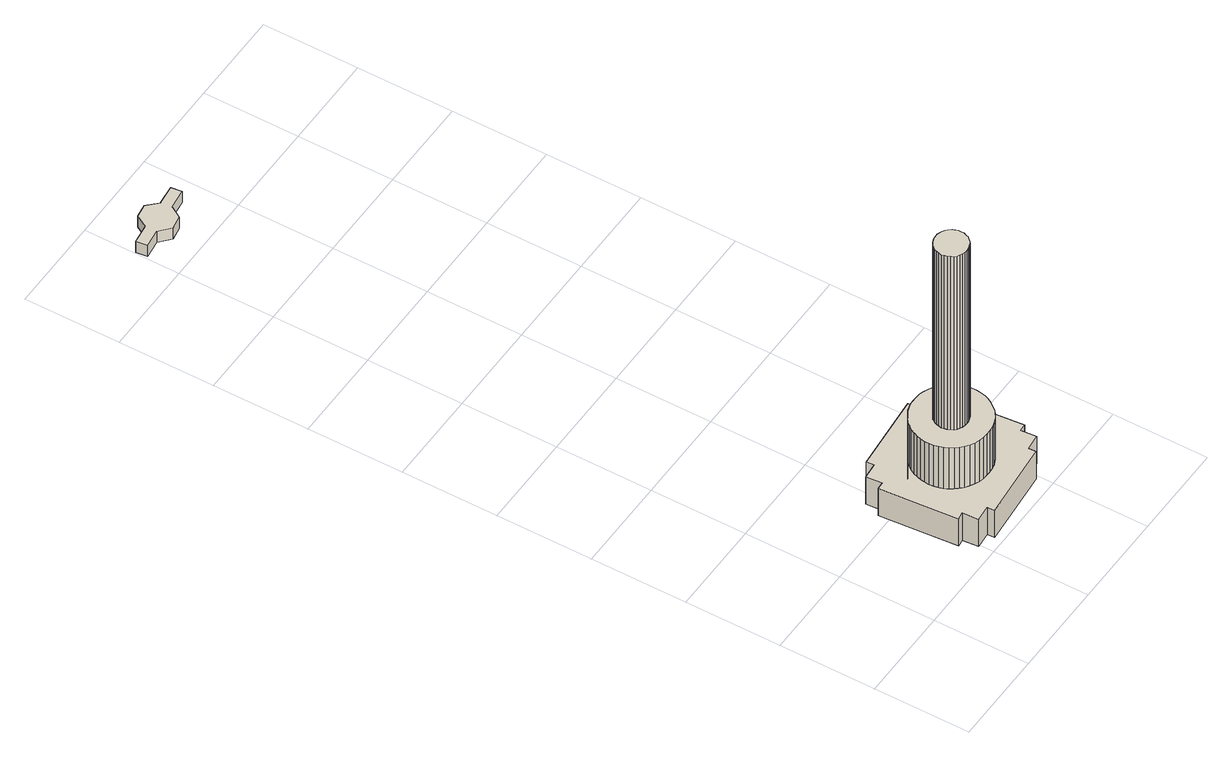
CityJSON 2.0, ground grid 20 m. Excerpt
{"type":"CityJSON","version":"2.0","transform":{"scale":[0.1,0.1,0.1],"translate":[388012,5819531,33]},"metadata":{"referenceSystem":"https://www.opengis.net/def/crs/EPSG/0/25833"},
"CityObjects":{
"building1":{"type":"Building","attributes":{"name":"Siegessäule","Gemeindeschluessel":"11000001","function":"31001_3030"},"address":[{"country":"Germany","locality":"Berlin","thoroughfareNumber":"1","thoroughfareName":"Großer Stern"}],"children":["building1-1","building1-2","building1-3"]},
"building1-1":{"type":"BuildingPart","attributes":{"BezugspunktDach":"2200","measuredHeight":17.68,"storeysAboveGround":5},"parents":["building1"],"geometry":[{"type":"MultiSurface","lod":"1","boundaries":[[[0,1,2,3,4,5,6,7,8,9,10,11,12,13,14,15,16,17,18,19,20,21,22,23,24,25,26,27,28,29,30,31,32,33,34,35,36,37,38,39,40,41,42,43,44,45,46,47,48,49],[50,51,52,53,54,55,56,57,58,59,60,61,62,63,64,65,66,67,68,69,70,71,72,73,74,75,76,77,78,79,80,81,82,83,84,85]],[[86,87,88,89,90,91,92,93,94,95,96,97,98,99,100,101,102,103,104,105,106,107,108,109,110,111,112,113,114,115,116,117,118,119,120,121,122,123,124,125,126,127,128,129,130,131,132,133,134,135],[136,137,138,139,140,141,142,143,144,145,146,147,148,149,150,151,152,153,154,155,156,157,158,159,160,161,162,163,164,165,166,167,168,169,170,171]],[[172,173,135,49,48]],[[87,174,172,48,47]],[[88,175,174,47,46]],[[176,175,46,45]],[[90,177,176,45,44]],[[178,177,44,43]],[[92,179,178,43,42]],[[93,180,179,42,41]],[[94,181,180,41,40]],[[182,181,40,39]],[[96,183,182,39,38]],[[97,184,183,96,38,37]],[[185,184,97,37,36]],[[99,186,185,187,36,35]],[[100,188,186,35,34]],[[189,188,190,34,33]],[[191,189,33,32]],[[192,191,32,31]],[[104,193,192,31,30]],[[105,194,193,104,30,29]],[[195,194,105,29,28]],[[196,195,28,27]],[[108,197,196,107,27,26]],[[198,197,199,26,25]],[[200,198,109,25,24]],[[201,200,24,23]],[[112,202,201,23,22]],[[113,203,202,22,21]],[[114,204,203,21,20]],[[115,205,204,206,20,19]],[[207,205,115,19,18]],[[208,209,207,116,18,17]],[[118,210,209,17,16]],[[119,211,210,16,15]],[[120,212,211,15,14]],[[213,212,14,13]],[[214,213,215,13,12]],[[123,216,214,12,11]],[[124,217,216,11,10]],[[218,217,124,10,9]],[[219,218,9,8]],[[220,219,126,8,7]],[[221,220,222,7,6]],[[223,221,6,5]],[[130,224,223,5,4]],[[225,224,4,3]],[[226,225,3,2]],[[227,226,2,1]],[[134,228,227,133,1,0]],[[135,173,228,134,0,49]],[[138,137,138,82]],[[140,80,140,141]],[[141,229,141,142]],[[144,143,77,143,144,76]],[[145,230,145,146]],[[146,231,146,147]],[[149,148,149,71]],[[151,150,151,69]],[[154,153,154,66]],[[157,156,157,63]],[[158,157,158,62]],[[160,159,61,159,160,60]],[[161,160,161,59]],[[161,232,161,162]],[[164,163,57,163,164,56]],[[165,164,56,164,165,55]],[[165,233,165,166]],[[167,166,167,53]],[[167,53,167,168]],[[86,135,173,172]],[[86,172,174,87]],[[87,174,175,88]],[[89,88,175,176]],[[89,176,177,90]],[[91,90,177,178]],[[91,234,178,179,92]],[[92,179,180,93]],[[93,180,181,94]],[[95,94,181,182]],[[95,235,182,183,96]],[[96,183,184,97]],[[98,97,184,185]],[[98,187,185,186,99]],[[99,186,188,100]],[[236,101,100,190,188,189]],[[102,101,189,191]],[[237,103,102,191,192]],[[103,192,193,104]],[[104,193,194,105]],[[106,105,194,195]],[[107,106,195,196]],[[107,196,197,108]],[[109,108,199,197,198]],[[110,109,198,200]],[[111,110,200,201]],[[111,201,202,112]],[[112,238,202,203,113]],[[113,203,204,114]],[[114,206,204,205,115]],[[116,115,205,207]],[[117,116,207,209,208]],[[117,239,209,210,118]],[[118,210,211,119]],[[119,211,212,120]],[[121,120,212,213]],[[240,122,121,215,213,214]],[[122,214,216,123]],[[123,216,217,124]],[[125,124,217,218]],[[241,126,125,218,219]],[[242,127,126,219,220]],[[243,128,127,222,220,221]],[[129,128,221,223]],[[129,223,224,130]],[[131,130,244,224,225]],[[245,132,131,225,226]],[[133,132,246,226,227]],[[133,227,228,134]],[[134,228,173,135]],[[136,171,85,84]],[[137,136,84,83]],[[247,83,82,138,137]],[[139,138,82,81]],[[140,139,81,80]],[[141,140,80,79]],[[142,141,229,79,78]],[[143,142,78,77]],[[145,144,76,75]],[[146,145,230,75,74]],[[147,146,231,74,73]],[[148,147,73,72]],[[72,71,149,148]],[[150,149,248,71,70]],[[70,69,151,150]],[[152,151,69,68]],[[153,152,68,67]],[[249,67,66,154,153]],[[155,154,66,65]],[[156,155,65,64]],[[64,63,157,156]],[[63,62,158,157]],[[159,158,62,61]],[[60,59,161,160]],[[162,161,232,59,58]],[[163,162,58,57]],[[166,165,233,55,54]],[[54,53,167,166]],[[168,167,53,52]],[[169,168,52,51]],[[170,169,51,50]],[[171,170,50,85]]]}]},
"building1-2":{"type":"BuildingPart","attributes":{"BezugspunktDach":"2200","measuredHeight":7.09,"storeysAboveGround":5},"parents":["building1"],"geometry":[{"type":"MultiSurface","lod":"1","boundaries":[[[250,251,252,253,254,255,256,257,258,259,260,261,262,263,264,265,266,267,268,269],[178,179,180,181,182,183,184,185,186,188,189,191,192,193,194,195,196,197,198,200,201,202,203,204,205,207,209,210,211,212,213,214,216,217,218,219,220,221,223,224,225,226,227,228,173,172,174,175,176,177]],[[270,271,272,273,274,275,276,277,278,279,280,281,282,283,284,285,286,287,288,289],[89,88,87,86,135,134,133,132,131,130,129,128,127,126,125,124,123,122,121,120,119,118,117,116,115,114,113,112,111,110,109,108,107,106,105,104,103,102,101,100,99,98,97,96,95,94,93,92,91,90]],[[270,289,269,268]],[[271,270,268,267]],[[272,271,267,266]],[[273,272,266,265]],[[274,273,265,264]],[[275,274,264,263]],[[276,275,263,262]],[[277,276,262,261]],[[278,277,261,260]],[[279,278,260,259]],[[280,279,259,258]],[[281,280,258,257]],[[282,281,257,256]],[[283,282,256,255]],[[284,283,255,254]],[[285,284,254,253]],[[286,285,253,252]],[[287,286,252,251]],[[288,287,251,250]],[[289,288,250,269]],[[86,87,86,172]],[[135,86,135,173]],[[135,173,135,134]],[[133,227,133,132]],[[132,226,132,131]],[[129,130,129,223]],[[127,128,221,128,127,220]],[[126,127,126,219]],[[125,126,125,218]],[[125,290,125,124]],[[123,216,123,122]],[[122,214,122,121]],[[119,120,212,120,119,211]],[[119,211,119,118]],[[117,118,117,291]],[[115,116,207,116,115,205]],[[114,115,114,292]],[[114,204,114,113]],[[113,203,113,112]],[[110,111,110,200]],[[109,110,109,198]],[[106,107,196,107,106,195]],[[105,194,105,104]],[[103,104,103,192]],[[102,103,102,191]],[[101,102,293,102,101,189]],[[101,189,101,100]],[[99,186,99,98]],[[98,185,98,97]],[[96,97,96,183]],[[94,95,182,95,94,181]],[[91,92,179,92,91,178]],[[90,91,90,177]],[[89,90,177,176]],[[88,89,176,175]],[[87,88,175,174]],[[174,172,86,87]],[[172,173,135,86]],[[134,135,173,228]],[[133,134,228,227]],[[132,133,227,226]],[[131,132,226,225]],[[130,131,225,224]],[[224,223,129,130]],[[128,129,223,221]],[[294,220,219,126,127]],[[295,219,218,125,126]],[[124,125,290,218,217]],[[123,124,217,216]],[[122,123,216,214]],[[121,122,214,213]],[[120,121,213,212]],[[118,119,211,210]],[[291,117,118,210,209]],[[116,117,209,207]],[[292,114,115,205,204]],[[113,114,204,203]],[[112,113,203,202]],[[111,112,202,201]],[[201,200,110,111]],[[200,198,109,110]],[[108,109,198,197]],[[107,108,197,196]],[[105,106,195,194]],[[104,105,194,193]],[[193,192,103,104]],[[192,191,102,103]],[[191,189,101,102,293]],[[100,101,189,188]],[[99,100,188,186]],[[98,99,186,185]],[[97,98,185,184]],[[296,184,183,96,97]],[[95,96,183,182]],[[93,94,181,180]],[[92,93,297,180,179]],[[178,177,90,91]]]}]},
"building1-3":{"type":"BuildingPart","attributes":{"BezugspunktDach":"2200","measuredHeight":62.74,"storeysAboveGround":5},"parents":["building1"],"geometry":[{"type":"MultiSurface","lod":"1","boundaries":[[[298,299,300,301,302,303,304,305,306,307,308,309,310,311,312,313,314,315,316,317,318,319,320,321,322,323,324,325,326,327,328,329,330,331,332,333]],[[138,137,136,171,170,169,168,167,166,165,164,163,162,161,160,159,158,157,156,155,154,153,152,151,150,149,148,147,146,145,144,143,142,141,140,139]],[[82,81,334,333,332]],[[83,82,332,331]],[[84,83,331,330]],[[85,84,136,330,329]],[[170,50,85,329,328]],[[335,51,50,328,327]],[[52,51,327,326]],[[167,53,52,168,326,325]],[[336,54,53,325,324]],[[55,54,324,323]],[[337,56,55,165,323,322]],[[57,56,322,321]],[[58,57,321,320]],[[59,58,320,319]],[[160,60,59,319,318]],[[159,61,60,318,317]],[[62,61,317,316]],[[157,63,62,316,315]],[[64,63,315,314]],[[155,65,64,314,313]],[[66,65,313,312]],[[67,66,312,311]],[[68,67,153,311,310]],[[151,69,68,310,309]],[[150,70,69,338,309,308]],[[71,70,150,308,307]],[[72,71,339,307,306]],[[73,72,306,305]],[[146,74,73,147,305,304]],[[75,74,146,304,303]],[[76,75,303,302]],[[143,77,76,144,302,301]],[[78,77,301,300]],[[79,78,300,299]],[[80,79,141,299,298]],[[139,81,80,298,333]],[[138,139,334,81,82]],[[137,138,82,83]],[[136,137,83,84]],[[171,136,84,85]],[[171,85,50,170]],[[169,170,50,51,335]],[[168,169,51,52]],[[168,52,53,167]],[[166,167,53,54,336]],[[165,166,54,55]],[[164,165,55,56,337]],[[163,164,56,57]],[[340,162,163,57,58]],[[161,162,58,59]],[[161,59,60,160]],[[160,60,61,159]],[[158,159,61,62]],[[158,62,63,157]],[[156,157,63,64]],[[156,64,65,155]],[[154,155,65,66]],[[153,154,66,67]],[[152,153,67,68]],[[152,68,69,151]],[[151,338,69,70,150]],[[149,150,70,71]],[[148,149,339,71,72]],[[147,148,72,73]],[[147,73,74,146]],[[145,146,74,75]],[[144,145,341,75,76]],[[144,76,77,143]],[[142,143,77,78]],[[141,142,78,79]],[[140,141,79,80]],[[140,80,81,139]]]}]},
"building2":{"type":"Building","attributes":{"Gemeindeschluessel":"11000001","BezugspunktDach":"2200","function":"51009_1750","measuredHeight":2.78,"storeysAboveGround":0},"address":[{"country":"Germany","locality":"Berlin"}],"geometry":[{"type":"Solid","lod":"1","boundaries":[[[[342,343,344,345,346,347,348,349,350,351,352,353]],[[354,355,356,357,358,359,360,361,362,363,364,365]],[[354,365,353,352]],[[355,354,352,351]],[[356,355,351,350]],[[357,356,350,349]],[[358,357,349,348]],[[359,358,348,347]],[[360,359,347,346]],[[361,360,346,345]],[[362,361,345,344]],[[363,362,344,343]],[[364,363,343,342]],[[365,364,342,353]]]]}]},
"building3":{"type":"Building","attributes":{"Gemeindeschluessel":"11000001","BezugspunktDach":"2200","function":"51009_1750","measuredHeight":2.78,"storeysAboveGround":0},"address":[{"country":"Germany","locality":"Berlin"}],"geometry":[{"type":"Solid","lod":"1","boundaries":[[[[342,343,344,345,346,347,348,349,350,351,352,353]],[[354,355,356,357,358,359,360,361,362,363,364,365]],[[354,365,353,352]],[[355,354,352,351]],[[356,355,351,350]],[[357,356,350,349]],[[358,357,349,348]],[[359,358,348,347]],[[360,359,347,346]],[[361,360,346,345]],[[362,361,345,344]],[[363,362,344,343]],[[364,363,343,342]],[[365,364,342,353]]]]}]}
},
"vertices":[
[205,130,208],[207,121,208],[210,112,208],[214,103,208],[220,95,208],[226,88,208],[232,82,208],[241,76,208],[250,71,208],[259,67,208],[269,65,208],[280,64,208],[290,64,208],[300,65,208],[310,68,208],[319,72,208],[328,78,208],[336,84,208],[343,92,208],[349,100,208],[354,109,208],[358,119,208],[360,129,208],[361,139,208],[361,149,208],[359,159,208],[356,169,208],[352,178,208],[347,187,208],[340,195,208],[333,202,208],[325,208,208],[317,212,208],[308,216,208],[299,219,208],[290,220,208],[280,220,208],[271,220,208],[262,218,208],[253,215,208],[244,210,208],[236,205,208],[229,199,208],[222,192,208],[217,185,208],[212,176,208],[209,168,208],[206,158,208],[205,149,208],[204,140,208],[261,168,208],[266,171,208],[271,173,208],[277,175,208],[283,175,208],[288,175,208],[294,173,208],[299,171,208],[304,168,208],[308,164,208],[312,159,208],[314,153,208],[316,148,208],[316,142,208],[316,136,208],[314,131,208],[312,125,208],[308,121,208],[304,116,208],[300,113,208],[294,111,208],[289,109,208],[283,108,208],[277,109,208],[271,110,208],[266,113,208],[261,116,208],[257,120,208],[254,125,208],[251,130,208],[250,136,208],[249,142,208],[250,148,208],[251,153,208],[254,159,208],[257,163,208],[205,149,31],[206,158,31],[209,168,31],[212,176,31],[217,185,31],[222,192,31],[229,199,31],[236,205,31],[244,210,31],[253,215,31],[262,218,31],[271,220,31],[280,220,31],[290,220,31],[299,219,31],[308,216,31],[317,212,31],[325,208,31],[333,202,31],[340,195,31],[347,187,31],[352,178,31],[356,169,31],[359,159,31],[361,149,31],[361,139,31],[360,129,31],[358,119,31],[354,109,31],[349,100,31],[343,92,31],[336,84,31],[328,78,31],[319,72,31],[310,68,31],[300,65,31],[290,64,31],[280,64,31],[269,65,31],[259,67,31],[250,71,31],[241,76,31],[232,82,31],[226,88,31],[220,95,31],[214,103,31],[210,112,31],[207,121,31],[205,130,31],[204,140,31],[254,159,31],[251,153,31],[250,148,31],[249,142,31],[250,136,31],[251,130,31],[254,125,31],[257,120,31],[261,116,31],[266,113,31],[271,110,31],[277,109,31],[283,108,31],[289,109,31],[294,111,31],[300,113,31],[304,116,31],[308,121,31],[312,125,31],[314,131,31],[316,136,31],[316,142,31],[316,148,31],[314,153,31],[312,159,31],[308,164,31],[304,168,31],[299,171,31],[294,173,31],[288,175,31],[283,175,31],[277,175,31],[271,173,31],[266,171,31],[261,168,31],[257,163,31],[205,149,102],[204,140,102],[206,158,102],[209,168,102],[212,176,102],[217,185,102],[222,192,102],[229,199,102],[236,205,102],[244,210,102],[253,215,102],[262,218,102],[271,220,102],[280,220,102],[290,220,102],[280,220,58],[299,219,102],[308,216,102],[299,219,79],[317,212,102],[325,208,102],[333,202,102],[340,195,102],[347,187,102],[352,178,102],[356,169,102],[359,159,102],[356,169,53],[361,149,102],[361,139,102],[360,129,102],[358,119,102],[354,109,102],[349,100,102],[354,109,87],[343,92,102],[336,84,36],[336,84,102],[328,78,102],[319,72,102],[310,68,102],[300,65,102],[290,64,102],[300,65,75],[280,64,102],[269,65,102],[259,67,102],[250,71,102],[241,76,102],[232,82,102],[241,76,53],[226,88,102],[220,95,102],[214,103,102],[210,112,102],[207,121,102],[205,130,102],[251,130,46],[266,113,125],[271,110,81],[308,164,117],[288,175,125],[222,192,87],[253,215,98],[308,216,66],[325,208,66],[360,129,83],[336,84,89],[290,64,78],[250,71,68],[241,76,43],[232,82,49],[220,95,50],[210,112,95],[210,112,44],[251,153,117],[289,109,137],[308,121,154],
[161,49,102],[176,51,102],[179,18,102],[212,21,102],[213,6,102],[375,20,102],[374,36,102],[407,39,102],[404,71,102],[419,73,102],[404,234,102],[389,233,102],[386,266,102],[353,263,102],[352,278,102],[190,264,102],[192,248,102],[159,245,102],[162,212,102],[147,211,102],[162,212,31],[159,245,31],[192,248,31],[190,264,31],[352,278,31],[353,263,31],[386,266,31],[389,233,31],[404,234,31],[419,73,31],[404,71,31],[407,39,31],[374,36,31],[375,20,31],[213,6,31],[212,21,31],[179,18,31],[176,51,31],[161,49,31],[147,211,31],[259,67,64],[336,84,92],[354,109,36],[317,212,73],[241,76,42],[250,71,60],[271,220,84],[236,205,45],
[250,136,659],[251,130,659],[254,125,659],[257,120,659],[261,116,659],[266,113,659],[271,110,659],[277,109,659],[283,108,659],[289,109,659],[294,111,659],[300,113,659],[304,116,659],[308,121,659],[312,125,659],[314,131,659],[316,136,659],[316,142,659],[316,148,659],[314,153,659],[312,159,659],[308,164,659],[304,168,659],[299,171,659],[294,173,659],[288,175,659],[283,175,659],[277,175,659],[271,173,659],[266,171,659],[261,168,659],[257,163,659],[254,159,659],[251,153,659],[250,148,659],[249,142,659],[249,142,71],[266,171,157],[283,175,115],[294,173,80],[300,113,95],[289,109,164],[304,168,91],[266,113,74],
[7,1670,36],[45,1675,36],[68,1655,36],[96,1659,36],[111,1684,36],[153,1689,36],[150,1712,36],[108,1707,36],[87,1728,36],[59,1724,36],[44,1699,36],[4,1694,36],[44,1699,8],[59,1724,8],[87,1728,8],[108,1707,8],[150,1712,8],[153,1689,8],[111,1684,8],[96,1659,8],[68,1655,8],[45,1675,8],[7,1670,8],[4,1694,8]
]}
